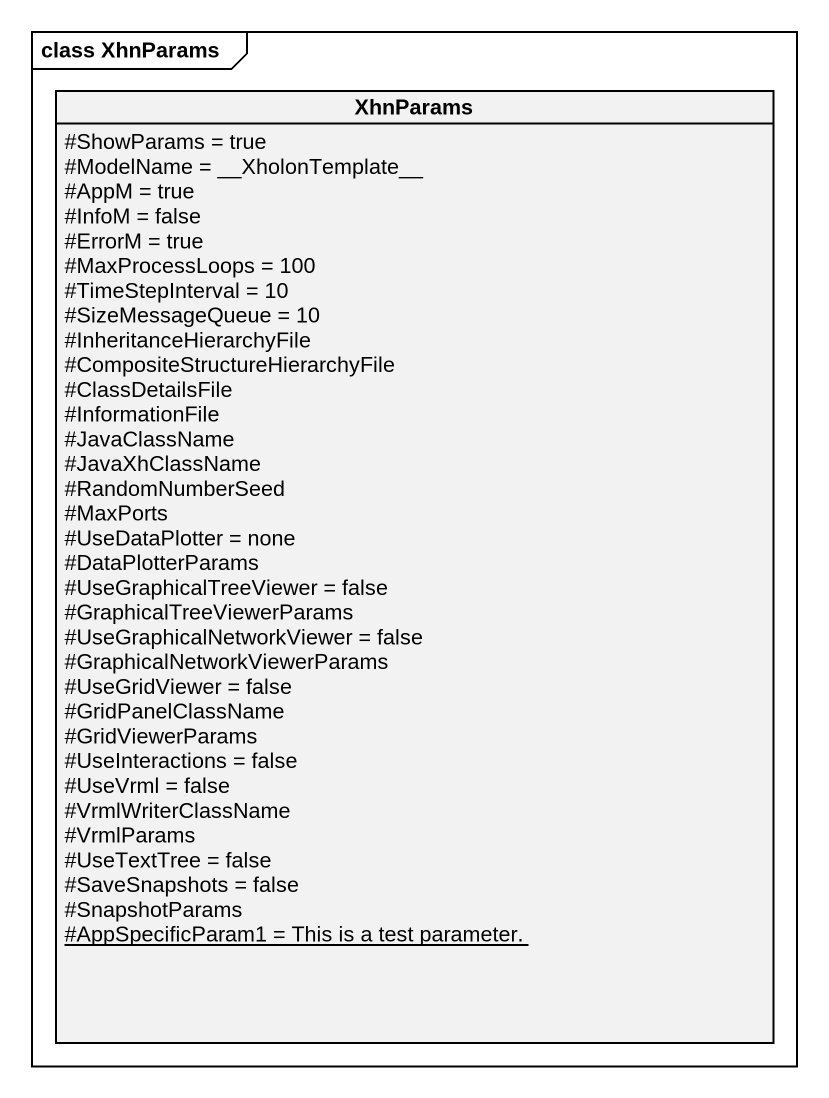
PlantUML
@startuml
mainframe class XhnParams
hide circle
hide empty members
skinparam classAttributeIconSize 0
class XhnParams {
  #ShowParams = true
  #ModelName = ~__XholonTemplate~__
  #AppM = true
  #InfoM = false
  #ErrorM = true
  #MaxProcessLoops = 100
  #TimeStepInterval = 10
  #SizeMessageQueue = 10
  #InheritanceHierarchyFile
  #CompositeStructureHierarchyFile
  #ClassDetailsFile
  #InformationFile
  #JavaClassName
  #JavaXhClassName
  #RandomNumberSeed
  #MaxPorts
  #UseDataPlotter = none
  #DataPlotterParams
  #UseGraphicalTreeViewer = false
  #GraphicalTreeViewerParams
  #UseGraphicalNetworkViewer = false
  #GraphicalNetworkViewerParams
  #UseGridViewer = false
  #GridPanelClassName
  #GridViewerParams
  #UseInteractions = false
  #UseVrml = false
  #VrmlWriterClassName
  #VrmlParams
  #UseTextTree = false
  #SaveSnapshots = false
  #SnapshotParams
  {static} #AppSpecificParam1 = This is a test parameter.
}
@enduml
